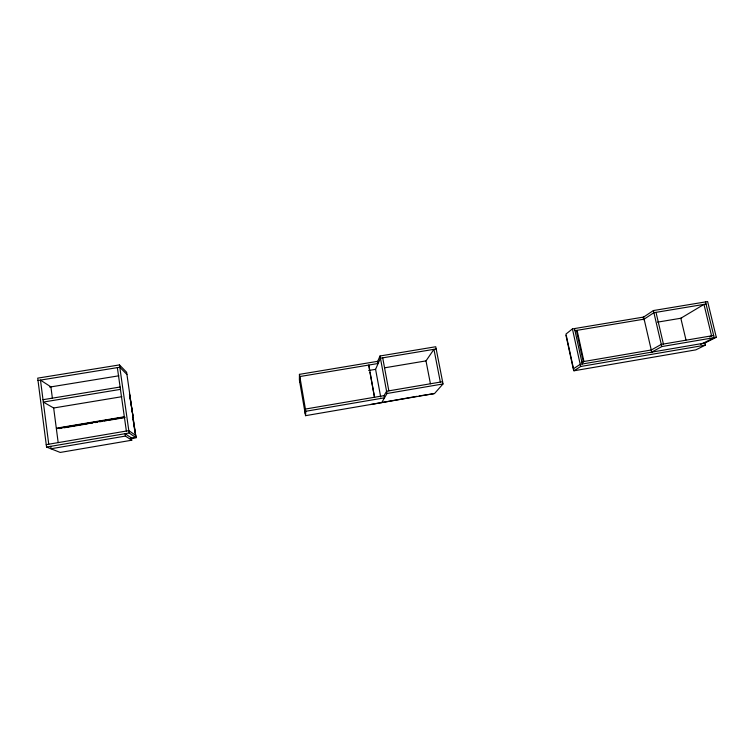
<?xml version="1.0" encoding="UTF-8"?>
<svg xmlns="http://www.w3.org/2000/svg" width="754" height="754" viewBox="0 0 754 754"><rect width="100%" height="100%" fill="white"/><g stroke="black" fill="none" stroke-linecap="round" stroke-linejoin="round"><path stroke-width="1.13" d="M299.753 382.024L299.819 376.548L378.131 363.494L377.726 361.317L299.442 374.352L299.385 379.893L305.54 415.671L434.511 393.55L443.022 383.946L435.746 346.736L380.016 355.982L377.386 362.108M305.163 413.512L305.408 409.054L384.088 395.614L384.493 397.82L305.794 411.279L305.54 415.671M380.704 397.009L375.586 369.337L380.431 358.216L436.18 348.961M370.563 404.549L416.905 396.321M383.956 395.85L386.576 391.241L442.579 381.703M381.731 402.598L387 393.503L380.016 355.982M433.936 393.682L419.215 395.925M651.758 352.127L643.643 317.057L572.427 328.914L565.971 334.06L573.964 370.789L695.838 349.865L705.339 345.144L704.83 343.051L580.194 364.361L573.511 368.697M642.719 317.67L653.398 310.554L707.629 301.562L716.3 337.283L703.727 343.607M643.209 319.762L653.897 312.703L706.055 304.041M583.323 361.901L583.945 361.505L577.083 330.327L576.49 330.789L583.323 361.901L581.221 362.259M573.964 370.789L580.665 366.501L705.339 345.144M650.815 352.646L661.795 346.576L716.3 337.283M709.514 336.897L711.578 335.841L703.963 304.39L680.824 318.245L685.989 339.969M700.72 344.437L714.198 337.641L705.537 301.911M46.239 444.634L128.811 430.628L135.673 435.369M135.993 437.659L126.615 372.25L119.462 364.908L37.7 378.14L46.55 447.047L129.151 433.003L136.069 437.697L132.61 415.906M713.68 335.483L661.296 344.399L651.324 349.979L581.834 361.863M125.4 436.085L125.06 433.701L131.441 437.914L131.771 440.213L125.4 436.085L51.036 448.753L50.716 446.34M387 393.503L443.022 383.946M131.073 438.234L134.542 437.65M130.263 438.639L136.069 437.697M131.771 440.213L60.226 452.438L46.55 447.047M56.484 428.178L124.476 416.755M58.181 428.263L124.862 417.056M56.55 428.696L124.542 417.264M59.396 428.574L61.696 428.187M63.996 427.801L83.543 424.521M85.843 424.134L88.143 423.748M90.442 423.362L92.742 422.975M95.042 422.589L97.341 422.202M99.641 421.816L101.941 421.429M104.24 421.043L106.54 420.657M108.84 420.27L124.938 417.565M574.991 330.676L644.123 319.149M368.687 370.487L375.586 369.337M384.719 367.801L425.822 360.921M657.573 322.137L681.654 318.113M43.006 399.695L120.112 387.019M120.442 389.375L43.308 402.071L53.657 407.989L121.818 396.708M49.689 387.085L118.868 375.803M38.002 380.497L119.792 367.245L126.936 374.484M656.008 312.354L663.416 344.041M653.398 310.554L661.795 346.576M574.529 328.565L582.305 364.003M572.427 328.914L580.665 366.501M565.962 335.341L573.445 369.714M440.336 382.089L433.936 349.328L426.001 360.893L430.43 383.786M382.693 357.839L388.847 390.855M369.507 370.035L368.819 365.049L374.568 397.547L369.931 372.325M299.442 374.352L305.794 411.279M133.1 419.309L133.59 422.711M133.91 424.983L135.051 432.919M135.371 435.181L135.701 437.452M119.462 364.908L129.151 433.003M117.36 367.641L126.361 431.043M52.422 398.498L50.904 386.887L40.48 380.101L48.746 444.21M53.638 407.791L58.181 442.636M132.911 415.708L129.471 394.022L132.911 415.708"/></g></svg>
